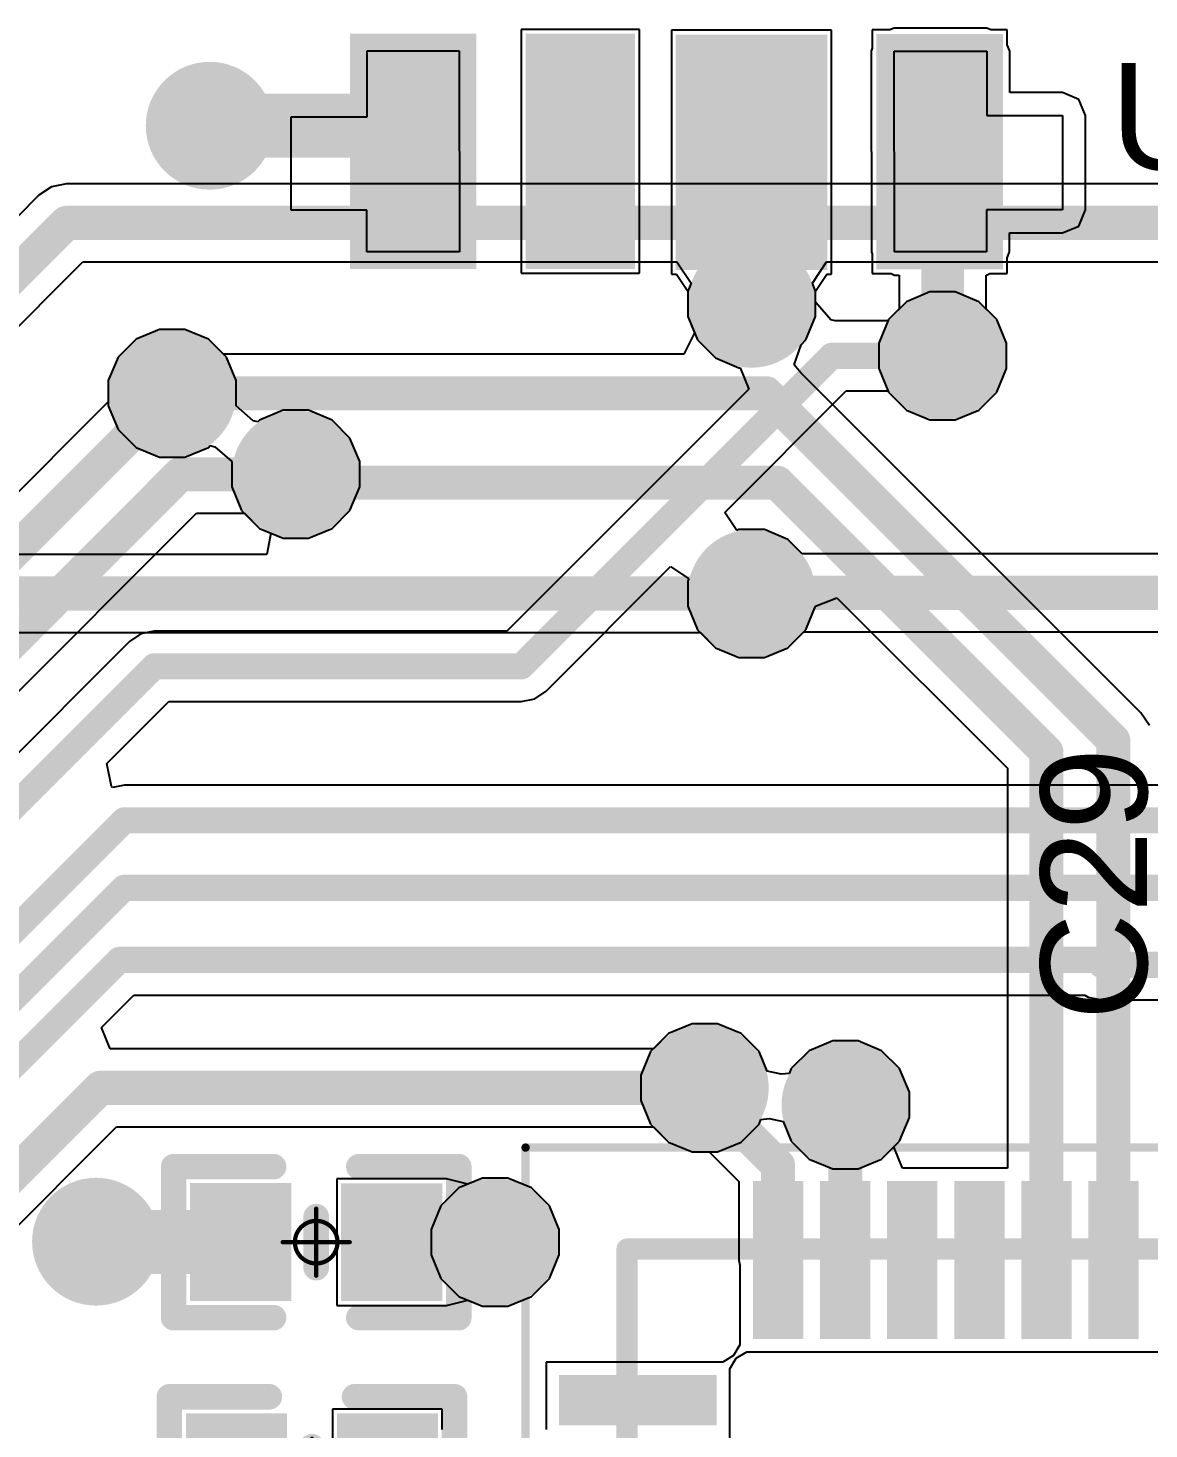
# Model space of a CAD drawing. Header units: inches. Extents: x -0.16 to 1.47, y -0.24 to 2.31.
# Drawn here: x 0.3982 to 0.6612, y 1.7659 to 2.0947 of the extents above; entities that cross this region are included whole.
import ezdxf

# ---------------------------------------------------------------- set-up
doc = ezdxf.new("R2010")
doc.units = ezdxf.units.IN
doc.header["$MEASUREMENT"] = 0
for name, color, linetype in [('Bottom Layer', 5, 'Continuous'), ('Bottom Solder', 6, 'Continuous'), ('GND', 76, 'Continuous'), ('Mechanical 13', 56, 'Continuous'), ('Mechanical 15', 56, 'Continuous'), ('POWER', 16, 'Continuous'), ('Top Layer', 1, 'Continuous'), ('Top Overlay', 2, 'Continuous'), ('Top Paste', 8, 'Continuous'), ('Top Solder', 216, 'Continuous'), ('Via Holes', 16, 'Continuous')]:
    doc.layers.add(name, color=color, linetype=linetype)
doc.styles.add('Arial', font='', dxfattribs={"height": 0.2})
doc.styles.get('Arial').set_extended_font_data('Arial')

# ---------------------------------------------------------------- blocks, each defined once
blk = doc.blocks.new('SK6812_SIDE_A_10')
at = {"layer": 'Top Layer'}
for points in [[(0.09417325, 0.05727965), (0.11582675, 0.05727965), (0.11582675, 0.01003555), (0.09417325, 0.01003555)], [(0.13537885, 0.05740125), (0.16293795, 0.05740125), (0.16293795, 0.01015715), (0.13537885, 0.01015715)], [(0.18046655, 0.05719005), (0.19818305, 0.05719005), (0.19818305, 0.00994595), (0.18046655, 0.00994595)], [(0.21774925, 0.05718685), (0.23940275, 0.05718685), (0.23940275, 0.00994275), (0.21774925, 0.00994275)]]:
    blk.add_hatch(color=1, dxfattribs=at).paths.add_polyline_path(points)
at = {"layer": 'Top Paste'}
for points in [[(0.09417325, 0.05727965), (0.11582675, 0.05727965), (0.11582675, 0.01003555), (0.09417325, 0.01003555)], [(0.13537885, 0.05740125), (0.16293795, 0.05740125), (0.16293795, 0.01015715), (0.13537885, 0.01015715)], [(0.18046655, 0.05719005), (0.19818305, 0.05719005), (0.19818305, 0.00994595), (0.18046655, 0.00994595)], [(0.21774925, 0.05718685), (0.23940275, 0.05718685), (0.23940275, 0.00994275), (0.21774925, 0.00994275)]]:
    blk.add_hatch(color=8, dxfattribs=at).paths.add_polyline_path(points)
at = {"layer": 'Top Solder'}
for points in [[(0.09017325, 0.06127965), (0.11982675, 0.06127965), (0.11982675, 0.00603555), (0.09017325, 0.00603555)], [(0.13137885, 0.06140125), (0.16693795, 0.06140125), (0.16693795, 0.00615715), (0.13137885, 0.00615715)], [(0.17646655, 0.06119005), (0.20218305, 0.06119005), (0.20218305, 0.00594595), (0.17646655, 0.00594595)], [(0.21374925, 0.06118685), (0.24340275, 0.06118685), (0.24340275, 0.00594275), (0.21374925, 0.00594275)]]:
    blk.add_hatch(color=216, dxfattribs=at).paths.add_polyline_path(points)
at = {"layer": 'Top Layer'}
for p, q in [((0.094024, 0.0472912), (0.094024, 0.0571888)), ((0.094024, 0.0571888), (0.1156048, 0.0571888)), ((0.1156048, 0.0571888), (0.1156848, 0.0100432)), ((0.2177824, 0.0100192), (0.2177024, 0.0571648)), ((0.2177024, 0.0571648), (0.2394208, 0.0571648)), ((0.2394208, 0.0571648), (0.2394208, 0.047408)), ((0.0761904, 0.0251952), (0.0761904, 0.0472912)), ((0.0761904, 0.0472912), (0.094024, 0.0472912)), ((0.2394208, 0.047408), (0.2571968, 0.047408)), ((0.2571968, 0.047408), (0.2571968, 0.0254912)), ((0.0939664, 0.0251952), (0.0761904, 0.0251952)), ((0.0939664, 0.0100432), (0.0939664, 0.0251952)), ((0.2571968, 0.0254912), (0.2393632, 0.0254912)), ((0.2393632, 0.0254912), (0.2393632, 0.0100192)), ((0.1156848, 0.0100432), (0.0939664, 0.0100432)), ((0.2393632, 0.0100192), (0.2177824, 0.0100192))]:
    blk.add_line(p, q, dxfattribs=at)
blk = doc.blocks.new('QFN40P700X700X90_57N_12')
at = {"layer": 'Top Layer'}
for points in [[(0.11870075, -0.0984252), (0.15177165, -0.0984252), (0.15177165, -0.1062992), (0.11870075, -0.1062992)], [(0.019685, -0.11870075), (0.027559, -0.11870075), (0.027559, -0.15177165), (0.019685, -0.15177165)], [(0.0354331, -0.11870075), (0.0433071, -0.11870075), (0.0433071, -0.15177165), (0.0354331, -0.15177165)], [(0.0511811, -0.11870075), (0.0590551, -0.11870075), (0.0590551, -0.15177165), (0.0511811, -0.15177165)], [(0.0669291, -0.11870075), (0.0748031, -0.11870075), (0.0748031, -0.15177165), (0.0669291, -0.15177165)], [(0.0826772, -0.11870075), (0.0905512, -0.11870075), (0.0905512, -0.15177165), (0.0826772, -0.15177165)], [(0.0984252, -0.11870075), (0.1062992, -0.11870075), (0.1062992, -0.15177165), (0.0984252, -0.15177165)]]:
    blk.add_hatch(color=1, dxfattribs=at).paths.add_polyline_path(points)
at = {"layer": 'Top Paste'}
for points in [[(0.11870075, -0.0984252), (0.15177165, -0.0984252), (0.15177165, -0.1062992), (0.11870075, -0.1062992)], [(0.019685, -0.11870075), (0.027559, -0.11870075), (0.027559, -0.15177165), (0.019685, -0.15177165)], [(0.0354331, -0.11870075), (0.0433071, -0.11870075), (0.0433071, -0.15177165), (0.0354331, -0.15177165)], [(0.0511811, -0.11870075), (0.0590551, -0.11870075), (0.0590551, -0.15177165), (0.0511811, -0.15177165)], [(0.0669291, -0.11870075), (0.0748031, -0.11870075), (0.0748031, -0.15177165), (0.0669291, -0.15177165)], [(0.0826772, -0.11870075), (0.0905512, -0.11870075), (0.0905512, -0.15177165), (0.0826772, -0.15177165)], [(0.0984252, -0.11870075), (0.1062992, -0.11870075), (0.1062992, -0.15177165), (0.0984252, -0.15177165)]]:
    blk.add_hatch(color=8, dxfattribs=at).paths.add_polyline_path(points)
at = {"layer": 'Top Solder'}
for points in [[(0.11673225, -0.0964567), (0.15374015, -0.0964567), (0.15374015, -0.1082677), (0.11673225, -0.1082677)], [(0.0177165, -0.11673225), (0.0295275, -0.11673225), (0.0295275, -0.15374015), (0.0177165, -0.15374015)], [(0.0334646, -0.11673225), (0.0452756, -0.11673225), (0.0452756, -0.15374015), (0.0334646, -0.15374015)], [(0.0492126, -0.11673225), (0.0610236, -0.11673225), (0.0610236, -0.15374015), (0.0492126, -0.15374015)], [(0.0649606, -0.11673225), (0.0767716, -0.11673225), (0.0767716, -0.15374015), (0.0649606, -0.15374015)], [(0.0807087, -0.11673225), (0.0925197, -0.11673225), (0.0925197, -0.15374015), (0.0807087, -0.15374015)], [(0.0964567, -0.11673225), (0.1082677, -0.11673225), (0.1082677, -0.15374015), (0.0964567, -0.15374015)]]:
    blk.add_hatch(color=216, dxfattribs=at).paths.add_polyline_path(points)
at = {"layer": 'Mechanical 13', "const_width": 0.005}
for points in [[(0.1377953, 0.1377953), (0.1377953, -0.1377953)], [(0.1377953, -0.1377953), (-0.1377953, -0.1377953)]]:
    blk.add_lwpolyline(points, dxfattribs=at)
at = {"layer": 'Mechanical 13', "const_width": 0.0025}
blk.add_lwpolyline([(0.1365453, -0.1377953, 1), (0.1390453, -0.1377953, 1)], format="xyb", close=True, dxfattribs=at)
blk.add_lwpolyline([(0.1365453, -0.1377953, 1), (0.1390453, -0.1377953, 1)], format="xyb", close=True, dxfattribs=at)
at = {"layer": 'Mechanical 15', "const_width": 0.0019685}
for points in [[(0.1616142, 0.1616142), (0.1616142, -0.1616142)], [(0.1616142, -0.1616142), (-0.1616142, -0.1616142)]]:
    blk.add_lwpolyline(points, dxfattribs=at)
at = {"layer": 'Mechanical 15', "const_width": 0.0009842}
blk.add_lwpolyline([(0.1611221, -0.1616142, 1), (0.1621063, -0.1616142, 1)], format="xyb", close=True, dxfattribs=at)
blk.add_lwpolyline([(0.1611221, -0.1616142, 1), (0.1621063, -0.1616142, 1)], format="xyb", close=True, dxfattribs=at)
at = {"layer": 'Top Overlay', "const_width": 0.005}
for points in [[(0.1377953, -0.1187008), (0.1377953, -0.1377953)], [(0.1377953, -0.1377953), (0.1187008, -0.1377953)]]:
    blk.add_lwpolyline(points, dxfattribs=at)
at = {"layer": 'Top Overlay', "const_width": 0.0025}
for points in [[(0.1365453, -0.1187008, 1), (0.1390453, -0.1187008, 1)], [(0.1174508, -0.1377953, 1), (0.1199508, -0.1377953, 1)], [(0.1365453, -0.1377953, 1), (0.1390453, -0.1377953, 1)], [(0.1365453, -0.1377953, 1), (0.1390453, -0.1377953, 1)]]:
    blk.add_lwpolyline(points, format="xyb", close=True, dxfattribs=at)
blk = doc.blocks.new('C_0402_L_39')
at = {"layer": 'Top Layer'}
for points in [[(-0.0255905, 0.0098425), (-0.0098425, 0.0098425), (-0.0098425, -0.0098425), (-0.0255905, -0.0098425)], [(0.0098393, 0.0098393), (0.0255873, 0.0098393), (0.0255873, -0.0098457), (0.0098393, -0.0098457)]]:
    blk.add_hatch(color=1, dxfattribs=at).paths.add_polyline_path(points)
at = {"layer": 'Top Paste'}
for points in [[(-0.0255905, 0.0098425), (-0.0098425, 0.0098425), (-0.0098425, -0.0098425), (-0.0255905, -0.0098425)], [(0.0098393, 0.0098393), (0.0255873, 0.0098393), (0.0255873, -0.0098457), (0.0098393, -0.0098457)]]:
    blk.add_hatch(color=8, dxfattribs=at).paths.add_polyline_path(points)
at = {"layer": 'Top Solder'}
for points in [[(-0.0295905, 0.0138425), (-0.0058425, 0.0138425), (-0.0058425, -0.0138425), (-0.0295905, -0.0138425)], [(0.0058393, 0.0138393), (0.0295873, 0.0138393), (0.0295873, -0.0138457), (0.0058393, -0.0138457)]]:
    blk.add_hatch(color=216, dxfattribs=at).paths.add_polyline_path(points)
at = {"layer": 'Mechanical 15', "const_width": 0.001}
for points in [[(0, 0.007874), (0, -0.007874)], [(0.007874, 0), (-0.007874, 0)]]:
    blk.add_lwpolyline(points, dxfattribs=at)
at = {"layer": 'Mechanical 15'}
for points, const_width in [([(-0.00025, 0.007874, 1), (0.00025, 0.007874, 1)], 0.0005), ([(0.005, 0, 1), (-0.005, 0, 1)], 0.001), ([(-0.008124, 0, 1), (-0.007624, 0, 1)], 0.0005), ([(-0.00525, 0, 1), (-0.00475, 0, 1)], 0.0005), ([(0.00475, 0, 1), (0.00525, 0, 1)], 0.0005), ([(0.007624, 0, 1), (0.008124, 0, 1)], 0.0005), ([(-0.00025, -0.007874, 1), (0.00025, -0.007874, 1)], 0.0005)]:
    blk.add_lwpolyline(points, format="xyb", close=True, dxfattribs=dict(at, const_width=const_width))
at = {"layer": 'Top Overlay', "const_width": 0.006}
for points in [[(-0.01, 0.0177133), (-0.0334614, 0.0177133)], [(-0.0334614, 0.0177133), (-0.0334614, -0.0177133)], [(0.0334614, 0.0177133), (0.01, 0.0177133)], [(0.0334614, 0.0177133), (0.0334614, -0.0177197)], [(0, 0.006), (0, -0.006)], [(-0.01, -0.0177133), (-0.0334614, -0.0177133)], [(-0.033455, -0.0177197), (-0.0334614, -0.0177133)], [(0.0334614, -0.0177133), (0.01, -0.0177133)]]:
    blk.add_lwpolyline(points, dxfattribs=at)
at = {"layer": 'Top Overlay', "const_width": 0.003}
for points in [[(-0.0349614, 0.0177133, 1), (-0.0319614, 0.0177133, 1)], [(-0.0349614, 0.0177133, 1), (-0.0319614, 0.0177133, 1)], [(-0.0115, 0.0177133, 1), (-0.0085, 0.0177133, 1)], [(0.0085, 0.0177133, 1), (0.0115, 0.0177133, 1)], [(0.0319614, 0.0177133, 1), (0.0349614, 0.0177133, 1)], [(0.0319614, 0.0177133, 1), (0.0349614, 0.0177133, 1)], [(-0.0015, 0.006, 1), (0.0015, 0.006, 1)], [(-0.0015, -0.006, 1), (0.0015, -0.006, 1)], [(-0.0349614, -0.0177133, 1), (-0.0319614, -0.0177133, 1)], [(-0.0349614, -0.0177133, 1), (-0.0319614, -0.0177133, 1)], [(-0.0349614, -0.0177133, 1), (-0.0319614, -0.0177133, 1)], [(-0.034955, -0.0177197, 1), (-0.031955, -0.0177197, 1)], [(-0.0115, -0.0177133, 1), (-0.0085, -0.0177133, 1)], [(0.0085, -0.0177133, 1), (0.0115, -0.0177133, 1)], [(0.0319614, -0.0177133, 1), (0.0349614, -0.0177133, 1)], [(0.0319614, -0.0177197, 1), (0.0349614, -0.0177197, 1)]]:
    blk.add_lwpolyline(points, format="xyb", close=True, dxfattribs=at)
blk = doc.blocks.new('C_0402_L_45')
at = {"layer": 'Top Layer'}
for points in [[(-0.0255905, 0.0098425), (-0.0098425, 0.0098425), (-0.0098425, -0.0098425), (-0.0255905, -0.0098425)], [(0.0098393, 0.0098393), (0.0255873, 0.0098393), (0.0255873, -0.0098457), (0.0098393, -0.0098457)]]:
    blk.add_hatch(color=1, dxfattribs=at).paths.add_polyline_path(points)
at = {"layer": 'Top Paste'}
for points in [[(-0.0255905, 0.0098425), (-0.0098425, 0.0098425), (-0.0098425, -0.0098425), (-0.0255905, -0.0098425)], [(0.0098393, 0.0098393), (0.0255873, 0.0098393), (0.0255873, -0.0098457), (0.0098393, -0.0098457)]]:
    blk.add_hatch(color=8, dxfattribs=at).paths.add_polyline_path(points)
at = {"layer": 'Top Solder'}
for points in [[(-0.0295905, 0.0138425), (-0.0058425, 0.0138425), (-0.0058425, -0.0138425), (-0.0295905, -0.0138425)], [(0.0058393, 0.0138393), (0.0295873, 0.0138393), (0.0295873, -0.0138457), (0.0058393, -0.0138457)]]:
    blk.add_hatch(color=216, dxfattribs=at).paths.add_polyline_path(points)
at = {"layer": 'Mechanical 15', "const_width": 0.001}
for points in [[(0, 0.007874), (0, -0.007874)], [(0.007874, 0), (-0.007874, 0)]]:
    blk.add_lwpolyline(points, dxfattribs=at)
at = {"layer": 'Mechanical 15'}
for points, const_width in [([(-0.00025, 0.007874, 1), (0.00025, 0.007874, 1)], 0.0005), ([(0.005, 0, 1), (-0.005, 0, 1)], 0.001), ([(-0.008124, 0, 1), (-0.007624, 0, 1)], 0.0005), ([(-0.00525, 0, 1), (-0.00475, 0, 1)], 0.0005), ([(0.00475, 0, 1), (0.00525, 0, 1)], 0.0005), ([(0.007624, 0, 1), (0.008124, 0, 1)], 0.0005), ([(-0.00025, -0.007874, 1), (0.00025, -0.007874, 1)], 0.0005)]:
    blk.add_lwpolyline(points, format="xyb", close=True, dxfattribs=dict(at, const_width=const_width))
at = {"layer": 'Top Overlay', "const_width": 0.006}
for points in [[(-0.0334614, 0.0177133), (-0.0334614, -0.0177133)], [(-0.01, 0.0177133), (-0.0334614, 0.0177133)], [(0.0334614, 0.0177133), (0.01, 0.0177133)], [(0.0334614, 0.0177133), (0.0334614, -0.0177197)], [(0, 0.006), (0, -0.006)], [(-0.033455, -0.0177197), (-0.0334614, -0.0177133)], [(-0.01, -0.0177133), (-0.0334614, -0.0177133)], [(0.0334614, -0.0177133), (0.01, -0.0177133)]]:
    blk.add_lwpolyline(points, dxfattribs=at)
at = {"layer": 'Top Overlay', "const_width": 0.003}
for points in [[(-0.0349614, 0.0177133, 1), (-0.0319614, 0.0177133, 1)], [(-0.0349614, 0.0177133, 1), (-0.0319614, 0.0177133, 1)], [(-0.0115, 0.0177133, 1), (-0.0085, 0.0177133, 1)], [(0.0085, 0.0177133, 1), (0.0115, 0.0177133, 1)], [(0.0319614, 0.0177133, 1), (0.0349614, 0.0177133, 1)], [(0.0319614, 0.0177133, 1), (0.0349614, 0.0177133, 1)], [(-0.0015, 0.006, 1), (0.0015, 0.006, 1)], [(-0.0015, -0.006, 1), (0.0015, -0.006, 1)], [(-0.0349614, -0.0177133, 1), (-0.0319614, -0.0177133, 1)], [(-0.0349614, -0.0177133, 1), (-0.0319614, -0.0177133, 1)], [(-0.0349614, -0.0177133, 1), (-0.0319614, -0.0177133, 1)], [(-0.034955, -0.0177197, 1), (-0.031955, -0.0177197, 1)], [(-0.0115, -0.0177133, 1), (-0.0085, -0.0177133, 1)], [(0.0085, -0.0177133, 1), (0.0115, -0.0177133, 1)], [(0.0319614, -0.0177133, 1), (0.0349614, -0.0177133, 1)], [(0.0319614, -0.0177197, 1), (0.0349614, -0.0177197, 1)]]:
    blk.add_lwpolyline(points, format="xyb", close=True, dxfattribs=at)

msp = doc.modelspace()

# ---------------------------------------------------------------- hatches: boundary and pattern name
at = {"layer": 'Bottom Layer'}
h = msp.add_hatch(color=5, dxfattribs=at)
edge = h.paths.add_edge_path()
edge.add_arc((0.4407898, 2.0717796), 0.01, 0, 360)
h = msp.add_hatch(color=5, dxfattribs=at)
edge = h.paths.add_edge_path()
edge.add_arc((0.568, 2.03), 0.01, 0, 360)
h = msp.add_hatch(color=5, dxfattribs=at)
edge = h.paths.add_edge_path()
edge.add_arc((0.6128061, 2.0177796), 0.01, 0, 360)
h = msp.add_hatch(color=5, dxfattribs=at)
edge = h.paths.add_edge_path()
edge.add_arc((0.432, 2.009), 0.01, 0, 360)
h = msp.add_hatch(color=5, dxfattribs=at)
edge = h.paths.add_edge_path()
edge.add_arc((0.461, 1.99), 0.01, 0, 360)
h = msp.add_hatch(color=5, dxfattribs=at)
edge = h.paths.add_edge_path()
edge.add_arc((0.568, 1.962), 0.01, 0, 360)
h = msp.add_hatch(color=5, dxfattribs=at)
edge = h.paths.add_edge_path()
edge.add_arc((0.557, 1.846), 0.01, 0, 360)
h = msp.add_hatch(color=5, dxfattribs=at)
edge = h.paths.add_edge_path()
edge.add_arc((0.59, 1.842), 0.01, 0, 360)
h = msp.add_hatch(color=5, dxfattribs=at)
edge = h.paths.add_edge_path()
edge.add_arc((0.4141086, 1.8098914), 0.01, 0, 360)
h = msp.add_hatch(color=5, dxfattribs=at)
edge = h.paths.add_edge_path()
edge.add_arc((0.5077914, 1.8097812), 0.01, 0, 360)
at = {"layer": 'Bottom Solder'}
h = msp.add_hatch(color=6, dxfattribs=at)
edge = h.paths.add_edge_path()
edge.add_arc((0.4407898, 2.0717796), 0.014, 0, 360)
h = msp.add_hatch(color=6, dxfattribs=at)
edge = h.paths.add_edge_path()
edge.add_arc((0.568, 2.03), 0.014, 0, 360)
h = msp.add_hatch(color=6, dxfattribs=at)
edge = h.paths.add_edge_path()
edge.add_arc((0.6128061, 2.0177796), 0.014, 0, 360)
h = msp.add_hatch(color=6, dxfattribs=at)
edge = h.paths.add_edge_path()
edge.add_arc((0.432, 2.009), 0.014, 0, 360)
h = msp.add_hatch(color=6, dxfattribs=at)
edge = h.paths.add_edge_path()
edge.add_arc((0.461, 1.99), 0.014, 0, 360)
h = msp.add_hatch(color=6, dxfattribs=at)
edge = h.paths.add_edge_path()
edge.add_arc((0.568, 1.962), 0.014, 0, 360)
h = msp.add_hatch(color=6, dxfattribs=at)
edge = h.paths.add_edge_path()
edge.add_arc((0.557, 1.846), 0.014, 0, 360)
h = msp.add_hatch(color=6, dxfattribs=at)
edge = h.paths.add_edge_path()
edge.add_arc((0.59, 1.842), 0.014, 0, 360)
h = msp.add_hatch(color=6, dxfattribs=at)
edge = h.paths.add_edge_path()
edge.add_arc((0.4141086, 1.8098914), 0.014, 0, 360)
h = msp.add_hatch(color=6, dxfattribs=at)
edge = h.paths.add_edge_path()
edge.add_arc((0.5077914, 1.8097812), 0.014, 0, 360)
at = {"layer": 'GND'}
h = msp.add_hatch(color=76, dxfattribs=at)
edge = h.paths.add_edge_path()
edge.add_arc((0.568, 2.03), 0.015, 0, 360)
h = msp.add_hatch(color=76, dxfattribs=at)
edge = h.paths.add_edge_path()
edge.add_arc((0.6128061, 2.0177796), 0.015, 0, 360)
h = msp.add_hatch(color=76, dxfattribs=at)
edge = h.paths.add_edge_path()
edge.add_arc((0.432, 2.009), 0.015, 0, 360)
h = msp.add_hatch(color=76, dxfattribs=at)
edge = h.paths.add_edge_path()
edge.add_arc((0.461, 1.99), 0.015, 0, 360)
h = msp.add_hatch(color=76, dxfattribs=at)
edge = h.paths.add_edge_path()
edge.add_arc((0.568, 1.962), 0.015, 0, 360)
h = msp.add_hatch(color=76, dxfattribs=at)
edge = h.paths.add_edge_path()
edge.add_arc((0.557, 1.846), 0.015, 0, 360)
h = msp.add_hatch(color=76, dxfattribs=at)
edge = h.paths.add_edge_path()
edge.add_arc((0.59, 1.842), 0.015, 0, 360)
h = msp.add_hatch(color=76, dxfattribs=at)
edge = h.paths.add_edge_path()
edge.add_arc((0.5077914, 1.8097812), 0.015, 0, 360)
at = {"layer": 'POWER'}
h = msp.add_hatch(color=16, dxfattribs=at)
edge = h.paths.add_edge_path()
edge.add_arc((0.4407898, 2.0717796), 0.015, 0, 360)
h = msp.add_hatch(color=16, dxfattribs=at)
edge = h.paths.add_edge_path()
edge.add_arc((0.6128061, 2.0177796), 0.015, 0, 360)
h = msp.add_hatch(color=16, dxfattribs=at)
edge = h.paths.add_edge_path()
edge.add_arc((0.432, 2.009), 0.015, 0, 360)
h = msp.add_hatch(color=16, dxfattribs=at)
edge = h.paths.add_edge_path()
edge.add_arc((0.461, 1.99), 0.015, 0, 360)
h = msp.add_hatch(color=16, dxfattribs=at)
edge = h.paths.add_edge_path()
edge.add_arc((0.568, 1.962), 0.015, 0, 360)
h = msp.add_hatch(color=16, dxfattribs=at)
edge = h.paths.add_edge_path()
edge.add_arc((0.557, 1.846), 0.015, 0, 360)
h = msp.add_hatch(color=16, dxfattribs=at)
edge = h.paths.add_edge_path()
edge.add_arc((0.4141086, 1.8098914), 0.015, 0, 360)
at = {"layer": 'Top Layer'}
h = msp.add_hatch(color=1, dxfattribs=at)
edge = h.paths.add_edge_path()
edge.add_arc((0.4407898, 2.0717796), 0.01, 0, 360)
h = msp.add_hatch(color=1, dxfattribs=at)
edge = h.paths.add_edge_path()
edge.add_arc((0.568, 2.03), 0.01, 0, 360)
h = msp.add_hatch(color=1, dxfattribs=at)
edge = h.paths.add_edge_path()
edge.add_arc((0.6128061, 2.0177796), 0.01, 0, 360)
h = msp.add_hatch(color=1, dxfattribs=at)
edge = h.paths.add_edge_path()
edge.add_arc((0.432, 2.009), 0.01, 0, 360)
h = msp.add_hatch(color=1, dxfattribs=at)
edge = h.paths.add_edge_path()
edge.add_arc((0.461, 1.99), 0.01, 0, 360)
h = msp.add_hatch(color=1, dxfattribs=at)
edge = h.paths.add_edge_path()
edge.add_arc((0.568, 1.962), 0.01, 0, 360)
h = msp.add_hatch(color=1, dxfattribs=at)
edge = h.paths.add_edge_path()
edge.add_arc((0.557, 1.846), 0.01, 0, 360)
h = msp.add_hatch(color=1, dxfattribs=at)
edge = h.paths.add_edge_path()
edge.add_arc((0.59, 1.842), 0.01, 0, 360)
h = msp.add_hatch(color=1, dxfattribs=at)
edge = h.paths.add_edge_path()
edge.add_arc((0.4141086, 1.8098914), 0.01, 0, 360)
h = msp.add_hatch(color=1, dxfattribs=at)
edge = h.paths.add_edge_path()
edge.add_arc((0.5077914, 1.8097812), 0.01, 0, 360)
at = {"layer": 'Top Solder'}
h = msp.add_hatch(color=216, dxfattribs=at)
edge = h.paths.add_edge_path()
edge.add_arc((0.4407898, 2.0717796), 0.014, 0, 360)
h = msp.add_hatch(color=216, dxfattribs=at)
edge = h.paths.add_edge_path()
edge.add_arc((0.568, 2.03), 0.014, 0, 360)
h = msp.add_hatch(color=216, dxfattribs=at)
edge = h.paths.add_edge_path()
edge.add_arc((0.6128061, 2.0177796), 0.014, 0, 360)
h = msp.add_hatch(color=216, dxfattribs=at)
edge = h.paths.add_edge_path()
edge.add_arc((0.432, 2.009), 0.014, 0, 360)
h = msp.add_hatch(color=216, dxfattribs=at)
edge = h.paths.add_edge_path()
edge.add_arc((0.461, 1.99), 0.014, 0, 360)
h = msp.add_hatch(color=216, dxfattribs=at)
edge = h.paths.add_edge_path()
edge.add_arc((0.568, 1.962), 0.014, 0, 360)
h = msp.add_hatch(color=216, dxfattribs=at)
edge = h.paths.add_edge_path()
edge.add_arc((0.557, 1.846), 0.014, 0, 360)
h = msp.add_hatch(color=216, dxfattribs=at)
edge = h.paths.add_edge_path()
edge.add_arc((0.59, 1.842), 0.014, 0, 360)
h = msp.add_hatch(color=216, dxfattribs=at)
edge = h.paths.add_edge_path()
edge.add_arc((0.4141086, 1.8098914), 0.014, 0, 360)
h = msp.add_hatch(color=216, dxfattribs=at)
edge = h.paths.add_edge_path()
edge.add_arc((0.5077914, 1.8097812), 0.014, 0, 360)
at = {"layer": 'Via Holes'}
h = msp.add_hatch(color=7, dxfattribs=at)
edge = h.paths.add_edge_path()
edge.add_arc((0.4407898, 2.0717796), 0.005, 0, 360)
h = msp.add_hatch(color=7, dxfattribs=at)
edge = h.paths.add_edge_path()
edge.add_arc((0.568, 2.03), 0.005, 0, 360)
h = msp.add_hatch(color=7, dxfattribs=at)
edge = h.paths.add_edge_path()
edge.add_arc((0.6128061, 2.0177796), 0.005, 0, 360)
h = msp.add_hatch(color=7, dxfattribs=at)
edge = h.paths.add_edge_path()
edge.add_arc((0.432, 2.009), 0.005, 0, 360)
h = msp.add_hatch(color=7, dxfattribs=at)
edge = h.paths.add_edge_path()
edge.add_arc((0.461, 1.99), 0.005, 0, 360)
h = msp.add_hatch(color=7, dxfattribs=at)
edge = h.paths.add_edge_path()
edge.add_arc((0.568, 1.962), 0.005, 0, 360)
h = msp.add_hatch(color=7, dxfattribs=at)
edge = h.paths.add_edge_path()
edge.add_arc((0.557, 1.846), 0.005, 0, 360)
h = msp.add_hatch(color=7, dxfattribs=at)
edge = h.paths.add_edge_path()
edge.add_arc((0.59, 1.842), 0.005, 0, 360)
h = msp.add_hatch(color=7, dxfattribs=at)
edge = h.paths.add_edge_path()
edge.add_arc((0.4141086, 1.8098914), 0.005, 0, 360)
h = msp.add_hatch(color=7, dxfattribs=at)
edge = h.paths.add_edge_path()
edge.add_arc((0.5077914, 1.8097812), 0.005, 0, 360)

# ---------------------------------------------------------------- linework, layer by layer
at = {"layer": 'Bottom Layer'}
for p, q in [((0.407195, 2.0581763), (0.4036834, 2.0574778)), ((0.7039631, 2.0581763), (0.407195, 2.0581763)), ((0.4007064, 2.0554886), (-0.0956988, 1.5590834)), ((0.4036834, 2.0574778), (0.4007064, 2.0554886)), ((-0.0800339, 1.5487939), (0.4109959, 2.0398237)), ((0.4109959, 2.0398237), (0.5504212, 2.0398237)), ((0.5504212, 2.0398237), (0.5537621, 2.0348236)), ((0.5822379, 2.0348236), (0.5855788, 2.0398237)), ((0.5855788, 2.0398237), (0.7039631, 2.0398237)), ((0.5537621, 2.0348236), (0.553, 2.0329837)), ((0.553, 2.0329837), (0.553, 2.0270163)), ((0.583, 2.0329837), (0.5822379, 2.0348236)), ((0.583, 2.0303641), (0.583, 2.0329837)), ((0.6098224, 2.0327796), (0.6043093, 2.030496)), ((0.6157898, 2.0327796), (0.6098224, 2.0327796)), ((0.6213029, 2.030496), (0.6157898, 2.0327796)), ((0.5865853, 2.0262414), (0.583, 2.0303641)), ((0.6043093, 2.030496), (0.6000897, 2.0262764)), ((0.6255225, 2.0262764), (0.6213029, 2.030496)), ((0.553, 2.0270163), (0.5552836, 2.0215032)), ((0.5876194, 2.0260179), (0.5865853, 2.0262414)), ((0.5999826, 2.0260179), (0.5876194, 2.0260179)), ((0.6000897, 2.0262764), (0.5999826, 2.0260179)), ((0.6278061, 2.0207633), (0.6255225, 2.0262764)), ((0.4290163, 2.024), (0.4235032, 2.0217164)), ((0.4349837, 2.024), (0.4290163, 2.024)), ((0.4404968, 2.0217164), (0.4349837, 2.024)), ((0.4235032, 2.0217164), (0.4192836, 2.0174968)), ((0.4447164, 2.0174968), (0.4404968, 2.0217164)), ((0.5552836, 2.0215032), (0.5595032, 2.0172836)), ((0.6278061, 2.0147959), (0.6278061, 2.0207633)), ((0.4192836, 2.0174968), (0.417, 2.0119837)), ((0.447, 2.0119837), (0.4447164, 2.0174968)), ((0.5595032, 2.0172836), (0.5650163, 2.015)), ((0.5650163, 2.015), (0.5652782, 2.015)), ((0.5652782, 2.015), (0.5673492, 2.01)), ((0.6255225, 2.0092828), (0.6278061, 2.0147959)), ((0.417, 2.0119837), (0.417, 2.0069773)), ((0.447, 2.0060164), (0.447, 2.0119837)), ((0.5673492, 2.01), (0.5105075, 1.9531583)), ((0.5616813, 1.9810306), (0.590192, 2.0095413)), ((0.590192, 2.0095413), (0.5999826, 2.0095413)), ((0.5999826, 2.0095413), (0.6000897, 2.0092828)), ((0.6000897, 2.0092828), (0.6043093, 2.0050632)), ((0.6213029, 2.0050632), (0.6255225, 2.0092828)), ((0.417, 2.0069773), (-0.0754145, 1.5145627)), ((0.4509829, 2.0025661), (0.447, 2.0060164)), ((0.4520687, 2.0022819), (0.4509829, 2.0025661)), ((0.4525032, 2.0027164), (0.4520687, 2.0022819)), ((0.4580163, 2.005), (0.4525032, 2.0027164)), ((0.4639837, 2.005), (0.4580163, 2.005)), ((0.4694968, 2.0027164), (0.4639837, 2.005)), ((0.4737164, 1.9984968), (0.4694968, 2.0027164)), ((0.6043093, 2.0050632), (0.6098224, 2.0027796)), ((0.6098224, 2.0027796), (0.6157898, 2.0027796)), ((0.6157898, 2.0027796), (0.6213029, 2.0050632)), ((0.476, 1.9929837), (0.4737164, 1.9984968)), ((0.476, 1.9870163), (0.476, 1.9929837)), ((0.4737164, 1.9815032), (0.476, 1.9870163)), ((0.1964665, 1.7396194), (0.4376708, 1.9808237)), ((0.4376708, 1.9808237), (0.4489631, 1.9808237)), ((0.4489631, 1.9808237), (0.4525032, 1.9772836)), ((0.4694968, 1.9772836), (0.4737164, 1.9815032)), ((0.5645136, 1.9767918), (0.5616813, 1.9810306)), ((0.4525032, 1.9772836), (0.4580163, 1.975)), ((0.4639837, 1.975), (0.4694968, 1.9772836)), ((0.5650163, 1.977), (0.5645136, 1.9767918)), ((0.5709837, 1.977), (0.5650163, 1.977)), ((0.5764968, 1.9747164), (0.5709837, 1.977)), ((0.4580163, 1.975), (0.4639837, 1.975)), ((0.5798743, 1.9713389), (0.5764968, 1.9747164)), ((0.837, 1.9713389), (0.5798743, 1.9713389)), ((0.5197454, 1.9390946), (0.5489694, 1.9683186)), ((0.5489694, 1.9683186), (0.5532082, 1.9654863)), ((0.5532082, 1.9654863), (0.553, 1.9649837)), ((0.553, 1.9649837), (0.553, 1.9590163)), ((0.553, 1.9590163), (0.5552836, 1.9535032)), ((0.4277859, 1.9531583), (0.4246332, 1.9525312)), ((0.5105075, 1.9531583), (0.4277859, 1.9531583)), ((0.5552836, 1.9535032), (0.5595032, 1.9492836)), ((0.5764968, 1.9492836), (0.5801995, 1.9529863)), ((0.5801995, 1.9529863), (0.8331991, 1.9529863)), ((0.4219603, 1.9507451), (0.2055615, 1.7343464)), ((0.4219605, 1.9507454), (0.4219603, 1.9507451)), ((0.4246332, 1.9525312), (0.4219605, 1.9507454)), ((0.5595032, 1.9492836), (0.5650163, 1.947)), ((0.5650163, 1.947), (0.5709837, 1.947)), ((0.5709837, 1.947), (0.5764968, 1.9492836)), ((0.4166619, 1.9221453), (0.4311983, 1.9366817)), ((0.4311983, 1.9366817), (0.5139195, 1.9366817)), ((0.5139195, 1.9366817), (0.51392, 1.9366816)), ((0.51392, 1.9366816), (0.5170727, 1.9373088)), ((0.5170727, 1.9373088), (0.5197454, 1.9390946)), ((0.4177794, 1.9167037), (0.4166619, 1.9221453)), ((0.4207814, 1.917018), (0.4180654, 1.9164777)), ((0.4207819, 1.9170179), (0.4207814, 1.917018)), ((0.76422, 1.9170179), (0.4207819, 1.9170179)), ((0.4180654, 1.9164777), (0.4177794, 1.9167037)), ((0.415394, 1.8601763), (0.4229944, 1.8677767)), ((0.4229944, 1.8677767), (0.6461578, 1.8677767)), ((0.6461578, 1.8677767), (0.6469485, 1.8672484)), ((0.6469485, 1.8672484), (0.6501012, 1.8666212)), ((0.6501012, 1.8666212), (0.6501017, 1.8666213)), ((0.6501017, 1.8666213), (0.7211707, 1.8666213)), ((0.5540163, 1.861), (0.5485032, 1.8587164)), ((0.5599837, 1.861), (0.5540163, 1.861)), ((0.5654968, 1.8587164), (0.5599837, 1.861)), ((0.4174651, 1.8551763), (0.415394, 1.8601763)), ((0.5485032, 1.8587164), (0.5449631, 1.8551763)), ((0.5697164, 1.8544968), (0.5654968, 1.8587164)), ((0.5449631, 1.8551763), (0.4174651, 1.8551763)), ((0.5716224, 1.8498952), (0.5697164, 1.8544968)), ((0.5815032, 1.8547164), (0.5772836, 1.8504968)), ((0.5870163, 1.857), (0.5815032, 1.8547164)), ((0.5929837, 1.857), (0.5870163, 1.857)), ((0.5984968, 1.8547164), (0.5929837, 1.857)), ((0.6027164, 1.8504968), (0.5984968, 1.8547164)), ((0.5749194, 1.8492342), (0.5716224, 1.8498952)), ((0.5768284, 1.849398), (0.5749194, 1.8492342)), ((0.5772836, 1.8504968), (0.5768284, 1.849398)), ((0.605, 1.8449837), (0.6027164, 1.8504968)), ((0.605, 1.8390163), (0.605, 1.8449837)), ((0.5697164, 1.8375032), (0.5701716, 1.838602)), ((0.5701716, 1.838602), (0.5720806, 1.8387658)), ((0.5720806, 1.8387658), (0.5753776, 1.8381048)), ((0.5753776, 1.8381048), (0.5772836, 1.8335032)), ((0.6027164, 1.8335032), (0.605, 1.8390163)), ((0.2760679, 1.6939548), (0.4189369, 1.8368237)), ((0.4189369, 1.8368237), (0.5449631, 1.8368237)), ((0.5449631, 1.8368237), (0.5485032, 1.8332836)), ((0.5654968, 1.8332836), (0.5697164, 1.8375032)), ((0.5485032, 1.8332836), (0.5540163, 1.831)), ((0.5599837, 1.831), (0.5654968, 1.8332836)), ((0.5772836, 1.8335032), (0.5815032, 1.8292836)), ((0.5984968, 1.8292836), (0.6027164, 1.8335032)), ((0.5540163, 1.831), (0.5599837, 1.831)), ((0.5815032, 1.8292836), (0.5870163, 1.827)), ((0.5929837, 1.827), (0.5984968, 1.8292836)), ((0.5048077, 1.8247812), (0.4992946, 1.8224976)), ((0.5107751, 1.8247812), (0.5048077, 1.8247812)), ((0.5162882, 1.8224976), (0.5107751, 1.8247812)), ((0.5870163, 1.827), (0.5929837, 1.827)), ((0.4992946, 1.8224976), (0.495075, 1.818278)), ((0.5205078, 1.818278), (0.5162882, 1.8224976)), ((0.495075, 1.818278), (0.4927914, 1.8127649)), ((0.5227914, 1.8127649), (0.5205078, 1.818278)), ((0.4927914, 1.8127649), (0.4927914, 1.8067975)), ((0.5227914, 1.8067975), (0.5227914, 1.8127649)), ((0.4927914, 1.8067975), (0.495075, 1.8012844)), ((0.5205078, 1.8012844), (0.5227914, 1.8067975)), ((0.495075, 1.8012844), (0.4992946, 1.7970648)), ((0.5162882, 1.7970648), (0.5205078, 1.8012844)), ((0.4992946, 1.7970648), (0.5048077, 1.7947812)), ((0.5107751, 1.7947812), (0.5162882, 1.7970648)), ((0.5048077, 1.7947812), (0.5107751, 1.7947812))]:
    msp.add_line(p, q, dxfattribs=at)
for points, const_width in [([(-0.0892102, 1.5525948), (0.407195, 2.049)], 0.008), ([(0.407195, 2.049), (0.717, 2.049)], 0.008), ([(0.51392, 1.94492), (0.5867796, 2.0177796)], 0.00616), ([(0.5867796, 2.0177796), (0.6128061, 2.0177796)], 0.00616), ([(-0.0762102, 1.5007898), (0.432, 2.009)], 0.008), ([(-0.0632102, 1.4929199), (0.4338699, 1.99)], 0.008), ([(0.4338699, 1.99), (0.461, 1.99)], 0.008), ([(0.568, 1.962), (0.5681626, 1.9621626)], 0.008), ([(0.5681626, 1.9621626), (0.837, 1.9621626)], 0.008), ([(0.2028659, 1.72), (0.4277859, 1.94492)], 0.00616), ([(0.4277859, 1.94492), (0.51392, 1.94492)], 0.00616), ([(0.0986, 1.5865982), (0.4207814, 1.9087796)], 0.00616), ([(0.4207814, 1.9087796), (0.7642205, 1.9087796)], 0.00616), ([(0.10976, 1.5819756), (0.420724, 1.8929396)], 0.00616), ([(0.420724, 1.8929396), (0.7540604, 1.8929396)], 0.00616), ([(0.12092, 1.577353), (0.419582, 1.876015)], 0.00616), ([(0.419582, 1.876015), (0.6489458, 1.876015)], 0.00616), ([(0.6489458, 1.876015), (0.6501012, 1.8748596)], 0.00616), ([(0.6501012, 1.8748596), (0.7339942, 1.8748596)], 0.00616), ([(0.2610679, 1.691932), (0.4151359, 1.846)], 0.008), ([(0.4151359, 1.846), (0.557, 1.846)], 0.008)]:
    msp.add_lwpolyline(points, dxfattribs=dict(at, const_width=const_width))
for points, const_width in [([(0.405195, 2.049, 1), (0.409195, 2.049, 1)], 0.004), ([(0.405195, 2.049, 1), (0.409195, 2.049, 1)], 0.004), ([(0.5852396, 2.0177796, 1), (0.5883196, 2.0177796, 1)], 0.00308), ([(0.5852396, 2.0177796, 1), (0.5883196, 2.0177796, 1)], 0.00308), ([(0.6112661, 2.0177796, 1), (0.6143461, 2.0177796, 1)], 0.00308), ([(0.43, 2.009, 1), (0.434, 2.009, 1)], 0.004), ([(0.4318699, 1.99, 1), (0.4358699, 1.99, 1)], 0.004), ([(0.4318699, 1.99, 1), (0.4358699, 1.99, 1)], 0.004), ([(0.459, 1.99, 1), (0.463, 1.99, 1)], 0.004), ([(0.5661626, 1.9621626, 1), (0.5701626, 1.9621626, 1)], 0.004), ([(0.5661626, 1.9621626, 1), (0.5701626, 1.9621626, 1)], 0.004), ([(0.566, 1.962, 1), (0.57, 1.962, 1)], 0.004), ([(0.4262459, 1.94492, 1), (0.4293259, 1.94492, 1)], 0.00308), ([(0.4262459, 1.94492, 1), (0.4293259, 1.94492, 1)], 0.00308), ([(0.51238, 1.94492, 1), (0.51546, 1.94492, 1)], 0.00308), ([(0.51238, 1.94492, 1), (0.51546, 1.94492, 1)], 0.00308), ([(0.4192414, 1.9087796, 1), (0.4223214, 1.9087796, 1)], 0.00308), ([(0.4192414, 1.9087796, 1), (0.4223214, 1.9087796, 1)], 0.00308), ([(0.419184, 1.8929396, 1), (0.422264, 1.8929396, 1)], 0.00308), ([(0.419184, 1.8929396, 1), (0.422264, 1.8929396, 1)], 0.00308), ([(0.418042, 1.876015, 1), (0.421122, 1.876015, 1)], 0.00308), ([(0.418042, 1.876015, 1), (0.421122, 1.876015, 1)], 0.00308), ([(0.6474058, 1.876015, 1), (0.6504858, 1.876015, 1)], 0.00308), ([(0.6474058, 1.876015, 1), (0.6504858, 1.876015, 1)], 0.00308), ([(0.6485612, 1.8748596, 1), (0.6516412, 1.8748596, 1)], 0.00308), ([(0.6485612, 1.8748596, 1), (0.6516412, 1.8748596, 1)], 0.00308), ([(0.4131359, 1.846, 1), (0.4171359, 1.846, 1)], 0.004), ([(0.4131359, 1.846, 1), (0.4171359, 1.846, 1)], 0.004), ([(0.555, 1.846, 1), (0.559, 1.846, 1)], 0.004)]:
    msp.add_lwpolyline(points, format="xyb", close=True, dxfattribs=dict(at, const_width=const_width))
at = {"layer": 'Top Layer'}
for p, q in [((0.541648, 2.0944016), (0.5139316, 2.0944016)), ((0.5139316, 2.0944016), (0.5139316, 2.0371576)), ((0.541648, 2.0371576), (0.541648, 2.0944016)), ((0.6014206, 2.0947164), (0.6004489, 2.094312)), ((0.6014252, 2.0947145), (0.6014206, 2.0947164)), ((0.6014298, 2.0947164), (0.6014252, 2.0947145)), ((0.6231482, 2.0947164), (0.6014298, 2.0947164)), ((0.6241245, 2.094312), (0.6231482, 2.0947164)), ((0.5867357, 2.0941904), (0.5491767, 2.0941904)), ((0.5491767, 2.0941904), (0.5491767, 2.0369464)), ((0.5867357, 2.0369464), (0.5867357, 2.0941904)), ((0.6004489, 2.094312), (0.5962879, 2.094312)), ((0.5962879, 2.094312), (0.5962879, 2.0899565)), ((0.6279413, 2.094312), (0.6241245, 2.094312)), ((0.6279413, 2.0907986), (0.6279413, 2.094312)), ((0.5962879, 2.0899565), (0.5960178, 2.0893044)), ((0.5960178, 2.0893044), (0.5960197, 2.0892998)), ((0.5960197, 2.0892998), (0.5960178, 2.0892952)), ((0.5960178, 2.0892952), (0.5960978, 2.0421496)), ((0.6285602, 2.0893044), (0.6279413, 2.0907986)), ((0.6285602, 2.0795644), (0.6285602, 2.0893044)), ((0.6409242, 2.0795644), (0.6285602, 2.0795644)), ((0.6447511, 2.0779793), (0.6409242, 2.0795644)), ((0.6463362, 2.0741524), (0.6447511, 2.0779793)), ((0.6463362, 2.0520564), (0.6463362, 2.0741524)), ((0.6447511, 2.0482295), (0.6463362, 2.0520564)), ((0.6285026, 2.0421588), (0.6285026, 2.0466444)), ((0.6285026, 2.0466444), (0.6409242, 2.0466444)), ((0.6409242, 2.0466444), (0.6447511, 2.0482295)), ((0.5960978, 2.0421496), (0.5962879, 2.0416928)), ((0.6279413, 2.0408037), (0.6285026, 2.0421588)), ((0.5962879, 2.0416928), (0.5962879, 2.037068)), ((0.6279413, 2.037068), (0.6279413, 2.0408037)), ((0.5139316, 2.0371576), (0.541648, 2.0371576)), ((0.5491767, 2.0369464), (0.5503522, 2.0369464)), ((0.5503522, 2.0369464), (0.553, 2.0329836)), ((0.583, 2.0329836), (0.5856478, 2.0369464)), ((0.5856478, 2.0369464), (0.5867357, 2.0369464)), ((0.5962879, 2.037068), (0.6007343, 2.037068)), ((0.6007343, 2.037068), (0.6015098, 2.0367468)), ((0.6015098, 2.0367468), (0.6026102, 2.0367468)), ((0.6026102, 2.0367468), (0.6026102, 2.0287969)), ((0.623002, 2.0287969), (0.623002, 2.0367468)), ((0.623002, 2.0367468), (0.6230906, 2.0367468)), ((0.6230906, 2.0367468), (0.6238661, 2.037068)), ((0.6238661, 2.037068), (0.6279413, 2.037068)), ((0.553, 2.0329836), (0.553, 2.0270163)), ((0.583, 2.0270163), (0.583, 2.0329836)), ((0.6026102, 2.0287969), (0.6000897, 2.0262764)), ((0.6255225, 2.0262764), (0.623002, 2.0287969)), ((0.553, 2.0270163), (0.5545906, 2.0231764)), ((0.5807164, 2.0215032), (0.583, 2.0270163)), ((0.6000897, 2.0262764), (0.5978061, 2.0207633)), ((0.6278061, 2.0207633), (0.6255225, 2.0262764)), ((0.4290163, 2.024), (0.4235032, 2.0217164)), ((0.4349837, 2.024), (0.4290163, 2.024)), ((0.4404968, 2.0217164), (0.4349837, 2.024)), ((0.5545906, 2.0231764), (0.5520776, 2.0181763)), ((0.4235032, 2.0217164), (0.4192836, 2.0174968)), ((0.4440369, 2.0181763), (0.4404968, 2.0217164)), ((0.5779309, 2.0156532), (0.579577, 2.0203638)), ((0.579577, 2.0203638), (0.5807164, 2.0215032)), ((0.5978061, 2.0207633), (0.5978061, 2.0147959)), ((0.6278061, 2.0147959), (0.6278061, 2.0207633)), ((0.4192836, 2.0174968), (0.417, 2.0119837)), ((0.5520776, 2.0181763), (0.4440369, 2.0181763)), ((0.579554, 2.0138079), (0.5779309, 2.0156532)), ((0.6593477, 1.9340142), (0.579554, 2.0138079)), ((0.5978061, 2.0147959), (0.6000897, 2.0092828)), ((0.6255225, 2.0092828), (0.6278061, 2.0147959)), ((0.417, 2.0119837), (0.417, 2.0060163)), ((0.6000897, 2.0092828), (0.6043093, 2.0050632)), ((0.6213029, 2.0050632), (0.6255225, 2.0092828)), ((0.417, 2.0060163), (0.4192836, 2.0005032)), ((0.6043093, 2.0050632), (0.6098224, 2.0027796)), ((0.6098224, 2.0027796), (0.6157898, 2.0027796)), ((0.6157898, 2.0027796), (0.6213029, 2.0050632)), ((0.4192836, 2.0005032), (0.4235032, 1.9962836)), ((0.4235032, 1.9962836), (0.4290163, 1.994)), ((0.4349837, 1.994), (0.4404968, 1.9962836)), ((0.4404968, 1.9962836), (0.4409313, 1.9967181)), ((0.4409313, 1.9967181), (0.4420171, 1.9964339)), ((0.4420171, 1.9964339), (0.446, 1.9929836)), ((0.4290163, 1.994), (0.4349837, 1.994)), ((0.446, 1.9929836), (0.446, 1.9870163)), ((0.446, 1.9870163), (0.4482836, 1.9815032)), ((0.4482836, 1.9815032), (0.4525032, 1.9772836)), ((0.4525032, 1.9772836), (0.4551764, 1.9761763)), ((0.4551764, 1.9761763), (0.4541818, 1.9711763)), ((0.4541818, 1.9711763), (0.31, 1.9711763)), ((0.583, 1.9590162), (0.588, 1.9610228)), ((0.588, 1.9610228), (0.6279977, 1.9210251)), ((0.5807164, 1.9535032), (0.583, 1.9590162)), ((0.5764968, 1.9492836), (0.5807164, 1.9535032)), ((0.3138009, 1.9528237), (0.5559631, 1.9528237)), ((0.5559631, 1.9528237), (0.5595032, 1.9492836)), ((0.5595032, 1.9492836), (0.5650163, 1.947)), ((0.5650163, 1.947), (0.5709837, 1.947)), ((0.5709837, 1.947), (0.5764968, 1.9492836)), ((0.6613369, 1.9310372), (0.6593477, 1.9340142)), ((0.6279977, 1.9210251), (0.6279977, 1.8271282)), ((0.5540163, 1.861), (0.5485032, 1.8587164)), ((0.5599837, 1.861), (0.5540163, 1.861)), ((0.5654968, 1.8587164), (0.5599837, 1.861)), ((0.5485032, 1.8587164), (0.5442836, 1.8544968)), ((0.5697164, 1.8544968), (0.5654968, 1.8587164)), ((0.5442836, 1.8544968), (0.542, 1.8489837)), ((0.5716224, 1.8498952), (0.5697164, 1.8544968)), ((0.5815032, 1.8547164), (0.5772836, 1.8504968)), ((0.5870163, 1.857), (0.5815032, 1.8547164)), ((0.5929837, 1.857), (0.5870163, 1.857)), ((0.5984968, 1.8547164), (0.5929837, 1.857)), ((0.6027164, 1.8504968), (0.5984968, 1.8547164)), ((0.542, 1.8489837), (0.542, 1.8430163)), ((0.5749194, 1.8492342), (0.5716224, 1.8498952)), ((0.5768284, 1.849398), (0.5749194, 1.8492342)), ((0.5772836, 1.8504968), (0.5768284, 1.849398)), ((0.605, 1.8449837), (0.6027164, 1.8504968)), ((0.605, 1.8390163), (0.605, 1.8449837)), ((0.542, 1.8430163), (0.5442836, 1.8375032)), ((0.6027164, 1.8335032), (0.605, 1.8390163)), ((0.5442836, 1.8375032), (0.5485032, 1.8332836)), ((0.5485032, 1.8332836), (0.5540163, 1.831)), ((0.6013414, 1.8321282), (0.6027164, 1.8335032)), ((0.6034125, 1.8271282), (0.6013414, 1.8321282)), ((0.5540163, 1.831), (0.5580228, 1.831)), ((0.5580228, 1.831), (0.5650056, 1.8240172)), ((0.5048077, 1.8247812), (0.5013803, 1.8233615)), ((0.5107751, 1.8247812), (0.5048077, 1.8247812)), ((0.5162882, 1.8224976), (0.5107751, 1.8247812)), ((0.6279977, 1.8271282), (0.6034125, 1.8271282)), ((0.4963802, 1.8246221), (0.4706323, 1.8246221)), ((0.4706323, 1.8246221), (0.4706323, 1.7949371)), ((0.5013803, 1.8233615), (0.4963802, 1.8246222)), ((0.4963802, 1.8246222), (0.4963802, 1.8246221)), ((0.5205078, 1.818278), (0.5162882, 1.8224976)), ((0.5650056, 1.8240172), (0.5650056, 1.8055928)), ((0.5227914, 1.8127649), (0.5205078, 1.818278)), ((0.5227914, 1.8067975), (0.5227914, 1.8127649)), ((0.5205078, 1.8012844), (0.5227914, 1.8067975)), ((0.5650056, 1.8055928), (0.5652449, 1.8043898)), ((0.5652449, 1.8043898), (0.5652449, 1.7856611)), ((0.5162882, 1.7970648), (0.5205078, 1.8012844)), ((0.4963802, 1.794937), (0.5013803, 1.7962009)), ((0.5013803, 1.7962009), (0.5048077, 1.7947812)), ((0.5107751, 1.7947812), (0.5162882, 1.7970648)), ((0.4706323, 1.7949371), (0.4963802, 1.7949371)), ((0.4963802, 1.7949371), (0.4963802, 1.794937)), ((0.5048077, 1.7947812), (0.5107751, 1.7947812)), ((0.5652449, 1.7856611), (0.5637435, 1.7831572)), ((0.5637435, 1.7831572), (0.5612396, 1.7816558)), ((0.5628433, 1.7800521), (0.5643447, 1.782556)), ((0.5643447, 1.782556), (0.5668486, 1.7840574)), ((0.5668486, 1.7840574), (0.7834112, 1.7840574)), ((0.5612396, 1.7816558), (0.5197725, 1.7816558)), ((0.5197725, 1.7816558), (0.5197725, 1.7658063)), ((0.5628433, 1.7322857), (0.5628433, 1.7800521)), ((0.4953803, 1.7706221), (0.4696323, 1.7706221)), ((0.4696323, 1.7706221), (0.4696323, 1.7409371)), ((0.4953803, 1.7658063), (0.4953803, 1.7706221))]:
    msp.add_line(p, q, dxfattribs=at)
for points, const_width in [([(0.4407898, 2.0717796), (0.4852118, 2.0717796)], 0.015), ([(0.4852118, 2.0717796), (0.4885386, 2.0684528)], 0.015), ([(0.4885386, 2.0657828), (0.4885386, 2.0684528)], 0.015), ([(0.5679781, 2.0648975), (0.568, 2.0649194)], 0.015), ([(0.5679781, 2.0300219), (0.5679781, 2.0648975)], 0.015), ([(0.6128061, 2.0177796), (0.6128061, 2.0649985)], 0.01), ([(0.6121146, 2.06569), (0.6128061, 2.0649985)], 0.00616), ([(0.5679781, 2.0300219), (0.568, 2.03)], 0.015), ([(0.432, 2.009), (0.5713847, 2.009)], 0.008), ([(0.5713847, 2.009), (0.6528591, 1.9275256)], 0.008), ([(0.461, 1.99), (0.463, 1.988)], 0.008), ([(0.463, 1.988), (0.574, 1.988)], 0.008), ([(0.574, 1.988), (0.637174, 1.924826)], 0.008), ([(0.31, 1.962), (0.568, 1.962)], 0.008), ([(0.6528591, 1.8056558), (0.6528591, 1.9275256)], 0.008), ([(0.637174, 1.8055928), (0.637174, 1.924826)], 0.008), ([(0.5565, 1.8455), (0.5741819, 1.8278181)], 0.008), ([(0.5899649, 1.8419649), (0.59, 1.842)], 0.008), ([(0.5899649, 1.8056278), (0.5899649, 1.8419649)], 0.008), ([(0.5741819, 1.8055928), (0.5741819, 1.8278181)], 0.008), ([(0.4141086, 1.8098914), (0.4141629, 1.8098371)], 0.015), ([(0.4141629, 1.8098371), (0.4480222, 1.8098371)], 0.015), ([(0.4480222, 1.8098371), (0.4480765, 1.8097828)], 0.015), ([(0.4835063, 1.8097796), (0.5077898, 1.8097796)], 0.015), ([(0.5899299, 1.8055928), (0.5899649, 1.8056278)], 0.008), ([(0.6528591, 1.8056558), (0.6529221, 1.8055928)], 0.008)]:
    msp.add_lwpolyline(points, dxfattribs=dict(at, const_width=const_width))
for points, const_width in [([(0.4370398, 2.0717796, 1), (0.4445398, 2.0717796, 1)], 0.0075), ([(0.4814618, 2.0717796, 1), (0.4889618, 2.0717796, 1)], 0.0075), ([(0.4814618, 2.0717796, 1), (0.4889618, 2.0717796, 1)], 0.0075), ([(0.4847886, 2.0684528, 1), (0.4922886, 2.0684528, 1)], 0.0075), ([(0.4847886, 2.0684528, 1), (0.4922886, 2.0684528, 1)], 0.0075), ([(0.4847886, 2.0657828, 1), (0.4922886, 2.0657828, 1)], 0.0075), ([(0.5642281, 2.0648975, 1), (0.5717281, 2.0648975, 1)], 0.0075), ([(0.5642281, 2.0648975, 1), (0.5717281, 2.0648975, 1)], 0.0075), ([(0.56425, 2.0649194, 1), (0.57175, 2.0649194, 1)], 0.0075), ([(0.6103061, 2.0649985, 1), (0.6153061, 2.0649985, 1)], 0.005), ([(0.6105746, 2.06569, 1), (0.6136546, 2.06569, 1)], 0.00308), ([(0.6112661, 2.0649985, 1), (0.6143461, 2.0649985, 1)], 0.00308), ([(0.5642281, 2.0300219, 1), (0.5717281, 2.0300219, 1)], 0.0075), ([(0.5642281, 2.0300219, 1), (0.5717281, 2.0300219, 1)], 0.0075), ([(0.56425, 2.03, 1), (0.57175, 2.03, 1)], 0.0075), ([(0.6103061, 2.0177796, 1), (0.6153061, 2.0177796, 1)], 0.005), ([(0.43, 2.009, 1), (0.434, 2.009, 1)], 0.004), ([(0.5693847, 2.009, 1), (0.5733847, 2.009, 1)], 0.004), ([(0.5693847, 2.009, 1), (0.5733847, 2.009, 1)], 0.004), ([(0.459, 1.99, 1), (0.463, 1.99, 1)], 0.004), ([(0.461, 1.988, 1), (0.465, 1.988, 1)], 0.004), ([(0.461, 1.988, 1), (0.465, 1.988, 1)], 0.004), ([(0.572, 1.988, 1), (0.576, 1.988, 1)], 0.004), ([(0.572, 1.988, 1), (0.576, 1.988, 1)], 0.004), ([(0.566, 1.962, 1), (0.57, 1.962, 1)], 0.004), ([(0.6508591, 1.9275256, 1), (0.6548591, 1.9275256, 1)], 0.004), ([(0.6508591, 1.9275256, 1), (0.6548591, 1.9275256, 1)], 0.004), ([(0.635174, 1.924826, 1), (0.639174, 1.924826, 1)], 0.004), ([(0.635174, 1.924826, 1), (0.639174, 1.924826, 1)], 0.004), ([(0.5545, 1.8455, 1), (0.5585, 1.8455, 1)], 0.004), ([(0.5879649, 1.8419649, 1), (0.5919649, 1.8419649, 1)], 0.004), ([(0.5879649, 1.8419649, 1), (0.5919649, 1.8419649, 1)], 0.004), ([(0.588, 1.842, 1), (0.592, 1.842, 1)], 0.004), ([(0.5721819, 1.8278181, 1), (0.5761819, 1.8278181, 1)], 0.004), ([(0.5721819, 1.8278181, 1), (0.5761819, 1.8278181, 1)], 0.004), ([(0.4103586, 1.8098914, 1), (0.4178586, 1.8098914, 1)], 0.0075), ([(0.4104129, 1.8098371, 1), (0.4179129, 1.8098371, 1)], 0.0075), ([(0.4104129, 1.8098371, 1), (0.4179129, 1.8098371, 1)], 0.0075), ([(0.4442722, 1.8098371, 1), (0.4517722, 1.8098371, 1)], 0.0075), ([(0.4442722, 1.8098371, 1), (0.4517722, 1.8098371, 1)], 0.0075), ([(0.4443265, 1.8097828, 1), (0.4518265, 1.8097828, 1)], 0.0075), ([(0.4797563, 1.8097796, 1), (0.4872563, 1.8097796, 1)], 0.0075), ([(0.5040398, 1.8097796, 1), (0.5115398, 1.8097796, 1)], 0.0075), ([(0.5721819, 1.8055928, 1), (0.5761819, 1.8055928, 1)], 0.004), ([(0.5879299, 1.8055928, 1), (0.5919299, 1.8055928, 1)], 0.004), ([(0.5879649, 1.8056278, 1), (0.5919649, 1.8056278, 1)], 0.004), ([(0.5879649, 1.8056278, 1), (0.5919649, 1.8056278, 1)], 0.004), ([(0.635174, 1.8055928, 1), (0.639174, 1.8055928, 1)], 0.004), ([(0.6508591, 1.8056558, 1), (0.6548591, 1.8056558, 1)], 0.004), ([(0.6508591, 1.8056558, 1), (0.6548591, 1.8056558, 1)], 0.004), ([(0.6509221, 1.8055928, 1), (0.6549221, 1.8055928, 1)], 0.004)]:
    msp.add_lwpolyline(points, format="xyb", close=True, dxfattribs=dict(at, const_width=const_width))

# ---------------------------------------------------------------- block references
at = {"rotation": 180}
for name, p in [('SK6812_SIDE_A_10', (0.7171146, 2.0993476)), ('QFN40P700X700X90_57N_12', (0.6765441, 1.6703566)), ('C_0402_L_45', (0.4657898, 1.8097796)), ('C_0402_L_39', (0.4647898, 1.7557796))]:
    msp.add_blockref(name, p, dxfattribs=at)

# ---------------------------------------------------------------- texts
at = {"layer": 'Top Overlay', "style": 'Arial'}
msp.add_text('U5', height=0.025, dxfattribs=at).set_placement((0.6521734, 2.0615041))
msp.add_text('C29', height=0.025, rotation=90, dxfattribs=at).set_placement((0.6607898, 1.8617796))

doc.saveas('drawing.dxf')
